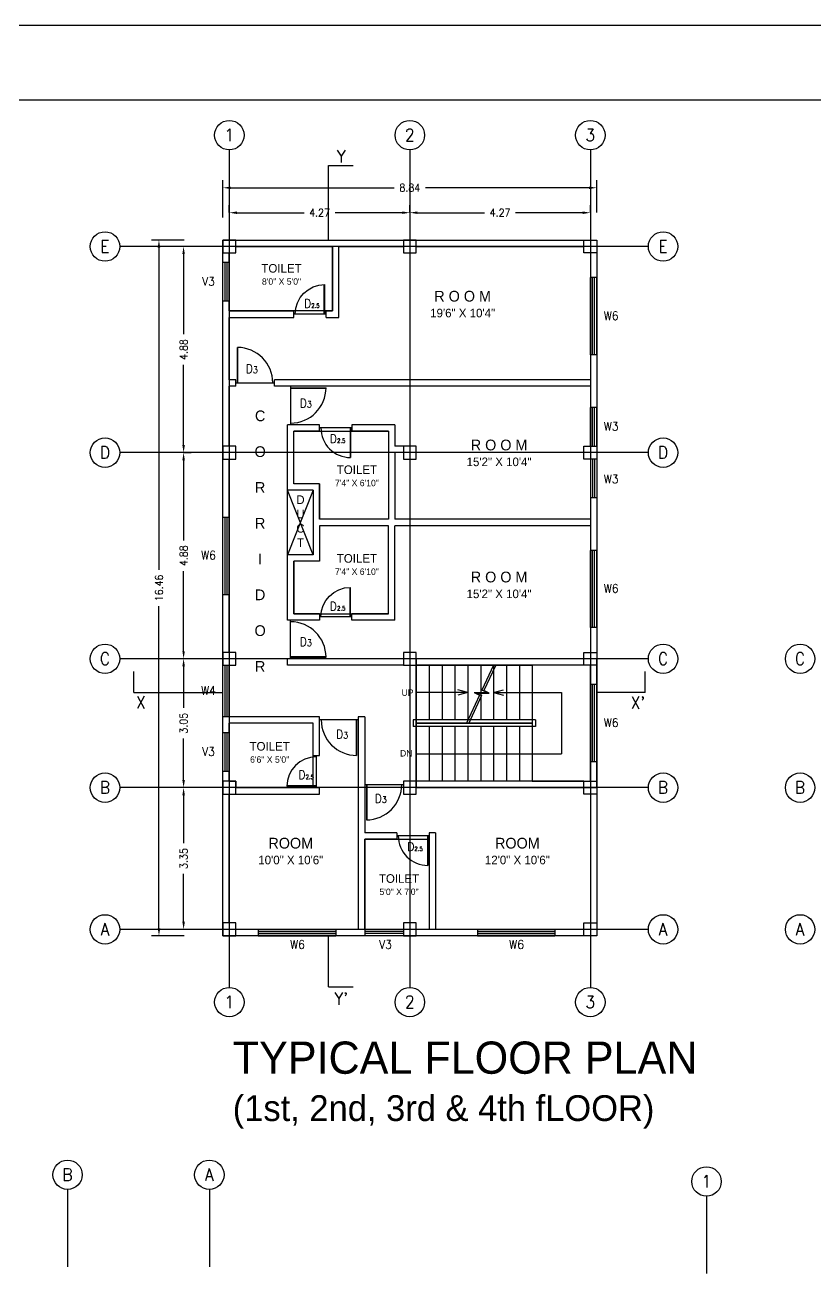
# Model space of a CAD drawing. Header units: metres. Extents: x 157 to 427, y 20 to 106.
# Drawn here: x 269.2 to 287.87, y 75.85 to 105.63 of the extents above; entities that cross this region are included whole.
import ezdxf

# ---------------------------------------------------------------- set-up
doc = ezdxf.new("R2010")
doc.units = ezdxf.units.M
doc.header["$MEASUREMENT"] = 0
for name, color, linetype in [('BLK_1_FLR_1_BLT_UP_AREA', 7, 'Continuous'), ('BLK_1_FLR_1_STAIR_1', 1, 'Continuous'), ('BLK_1_FLR_1_STAIR_1_FLIGHT_1', 1, 'Continuous'), ('BLK_1_FLR_1_STAIR_1_FLIGHT_2', 1, 'Continuous'), ('BLK_1_FLR_1_STAIR_1_LANDING', 1, 'Continuous'), ('BLK_1_FLR_1_WC_BATH', 223, 'Continuous'), ('BLK_1_FLR_2_BLT_UP_AREA', 7, 'Continuous'), ('BLK_1_FLR_2_STAIR_1', 1, 'Continuous'), ('BLK_1_FLR_2_STAIR_1_FLIGHT_1', 1, 'Continuous'), ('BLK_1_FLR_2_STAIR_1_FLIGHT_2', 1, 'Continuous'), ('BLK_1_FLR_2_STAIR_1_LANDING', 1, 'Continuous'), ('BLK_1_FLR_2_WC_BATH', 223, 'Continuous'), ('BLK_1_FLR_3_BLT_UP_AREA', 7, 'Continuous'), ('BLK_1_FLR_3_STAIR_1', 1, 'Continuous'), ('BLK_1_FLR_3_STAIR_1_FLIGHT_1', 1, 'Continuous'), ('BLK_1_FLR_3_STAIR_1_FLIGHT_2', 1, 'Continuous'), ('BLK_1_FLR_3_STAIR_1_LANDING', 1, 'Continuous'), ('BLK_1_FLR_3_WC_BATH', 223, 'Continuous'), ('BLK_1_FLR_4_BLT_UP_AREA', 7, 'Continuous'), ('BLK_1_FLR_4_STAIR_1', 1, 'Continuous'), ('BLK_1_FLR_4_STAIR_1_FLIGHT_1', 1, 'Continuous'), ('BLK_1_FLR_4_STAIR_1_FLIGHT_2', 1, 'Continuous'), ('BLK_1_FLR_4_STAIR_1_LANDING', 1, 'Continuous'), ('BLK_1_FLR_4_WC_BATH', 223, 'Continuous')]:
    doc.layers.add(name, color=color, linetype=linetype)
doc.styles.add('(B)SITE DIMENSION', font='GOTHIC.TTF', dxfattribs={"height": 18})
doc.styles.add('S3', font='arial.ttf', dxfattribs={"height": 225})
doc.styles.get("Standard").update_dxf_attribs({"font": 'standard'})
doc.dimstyles.new('STANDARD$0', dxfattribs={"dimscale": 100, "dimtxt": 2.5, "dimasz": 1.6, "dimexe": 2, "dimexo": 1, "dimgap": 1.5, "dimtad": 1, "dimdec": 0, "dimzin": 0, "dimdsep": 46, "dimtxsty": 'S3', "dimblk1": 'OBLIQUE', "dimblk2": 'OBLIQUE', "dimsah": 1, "dimcen": 1, "dimdle": 2, "dimclrd": 9, "dimclre": 9, "dimclrt": 7, "dimadec": 0, "dimazin": 0, "dimtfac": 1, "dimtdec": 0, "dimtofl": 0, "dimtmove": 0, "dimatfit": 3, "dimldrblk": 'OBLIQUE', "dimfxl": 1, "dimtolj": 1, "dimtzin": 0, "dimarcsym": 0})

# ---------------------------------------------------------------- blocks, each defined once
blk = doc.blocks.new('*D19')
at = {"color": 0, "lineweight": -2}
for p, q in [((272.943, 87.587), (272.764, 87.587)), ((272.944, 87.407), (272.944, 86.274)), ((272.944, 84.413), (272.944, 85.546)), ((272.943, 84.233), (272.764, 84.233))]:
    blk.add_line(p, q, dxfattribs=at)
at = {"color": 0}
for points in [[(272.914, 87.407), (272.974, 87.407), (272.944, 87.587)], [(272.914, 84.413), (272.974, 84.413), (272.944, 84.233)]]:
    blk.add_solid(points, dxfattribs=at)
at = {"layer": 'Defpoints', "color": 0}
for p in [(272.944, 87.587, 0.017), (272.944, 87.587), (272.944, 84.233, 0.017)]:
    blk.add_point(p, dxfattribs=at)
at = {"color": 0, "insert": (272.944, 85.91), "char_height": 0.18, "attachment_point": 5, "rotation": 90}
blk.add_mtext('\\A1;3.35', dxfattribs=at)
blk = doc.blocks.new('*D20')
at = {"color": 0, "lineweight": -2}
for p, q in [((272.943, 90.636), (272.764, 90.636)), ((272.944, 90.456), (272.944, 89.476)), ((272.944, 87.767), (272.944, 88.747)), ((272.943, 87.587), (272.764, 87.587))]:
    blk.add_line(p, q, dxfattribs=at)
at = {"color": 0}
for points in [[(272.914, 90.456), (272.974, 90.456), (272.944, 90.636)], [(272.914, 87.767), (272.974, 87.767), (272.944, 87.587)]]:
    blk.add_solid(points, dxfattribs=at)
at = {"layer": 'Defpoints', "color": 0}
for p in [(272.944, 90.636, 0.017), (272.944, 90.636), (272.944, 87.587, 0.017)]:
    blk.add_point(p, dxfattribs=at)
at = {"color": 0, "insert": (272.944, 89.111), "char_height": 0.18, "attachment_point": 5, "rotation": 90}
blk.add_mtext('\\A1;3.05', dxfattribs=at)
blk = doc.blocks.new('*D21')
at = {"color": 0, "lineweight": -2}
for p, q in [((272.94, 95.514), (273.124, 95.514)), ((272.944, 95.334), (272.944, 93.439)), ((272.944, 90.816), (272.944, 92.711)), ((272.943, 90.636), (272.764, 90.636))]:
    blk.add_line(p, q, dxfattribs=at)
at = {"color": 0}
for points in [[(272.914, 95.334), (272.974, 95.334), (272.944, 95.514)], [(272.914, 90.816), (272.974, 90.816), (272.944, 90.636)]]:
    blk.add_solid(points, dxfattribs=at)
at = {"layer": 'Defpoints', "color": 0}
for p in [(272.878, 95.514, 0.017), (272.944, 95.514), (272.944, 90.636, 0.017)]:
    blk.add_point(p, dxfattribs=at)
at = {"color": 0, "insert": (272.944, 93.075), "char_height": 0.18, "attachment_point": 5, "rotation": 90}
blk.add_mtext('\\A1;4.88', dxfattribs=at)
blk = doc.blocks.new('*D22')
at = {"color": 0, "lineweight": -2}
for p, q in [((272.953, 100.392), (272.764, 100.392)), ((272.944, 100.212), (272.944, 98.317)), ((272.944, 95.694), (272.944, 97.589)), ((272.94, 95.514), (273.124, 95.514))]:
    blk.add_line(p, q, dxfattribs=at)
at = {"color": 0}
for points in [[(272.914, 100.212), (272.974, 100.212), (272.944, 100.392)], [(272.914, 95.694), (272.974, 95.694), (272.944, 95.514)]]:
    blk.add_solid(points, dxfattribs=at)
at = {"layer": 'Defpoints', "color": 0}
for p in [(272.944, 100.392), (273.016, 100.392, 0.017), (272.878, 95.514, 0.017)]:
    blk.add_point(p, dxfattribs=at)
at = {"color": 0, "insert": (272.944, 97.953), "char_height": 0.18, "attachment_point": 5, "rotation": 90}
blk.add_mtext('\\A1;4.88', dxfattribs=at)
blk = doc.blocks.new('*D23')
at = {"color": 0, "lineweight": -2}
for p, q in [((272.954, 100.544), (272.181, 100.544)), ((272.361, 100.364), (272.361, 92.741)), ((272.361, 84.261), (272.361, 91.884)), ((272.954, 84.081), (272.181, 84.081))]:
    blk.add_line(p, q, dxfattribs=at)
at = {"color": 0}
for points in [[(272.331, 100.364), (272.391, 100.364), (272.361, 100.544)], [(272.331, 84.261), (272.391, 84.261), (272.361, 84.081)]]:
    blk.add_solid(points, dxfattribs=at)
at = {"layer": 'Defpoints', "color": 0}
for p in [(273.016, 100.544, 0.017), (272.361, 84.081), (273.016, 84.081, 0.017)]:
    blk.add_point(p, dxfattribs=at)
at = {"color": 0, "insert": (272.361, 92.313), "char_height": 0.18, "attachment_point": 5, "rotation": 90}
blk.add_mtext('\\A1;16.46', dxfattribs=at)
blk = doc.blocks.new('*D25')
at = {"color": 0, "lineweight": -2}
for p, q in [((274.025, 101.193), (274.025, 101.372)), ((278.294, 101.193), (278.294, 101.372)), ((274.205, 101.192), (275.795, 101.192)), ((278.114, 101.192), (276.524, 101.192))]:
    blk.add_line(p, q, dxfattribs=at)
at = {"color": 0}
for points in [[(274.205, 101.222), (274.205, 101.162), (274.025, 101.192)], [(278.114, 101.222), (278.114, 101.162), (278.294, 101.192)]]:
    blk.add_solid(points, dxfattribs=at)
at = {"layer": 'Defpoints', "color": 0}
for p in [(274.025, 101.192, 0.017), (278.294, 101.192, 0.017), (278.294, 101.192)]:
    blk.add_point(p, dxfattribs=at)
at = {"color": 0, "insert": (276.159, 101.192), "char_height": 0.18, "attachment_point": 5}
blk.add_mtext('\\A1;4.27', dxfattribs=at)
blk = doc.blocks.new('*D26')
at = {"color": 0, "lineweight": -2}
for p, q in [((278.294, 101.193), (278.294, 101.372)), ((282.562, 101.193), (282.562, 101.372)), ((278.474, 101.192), (280.063, 101.192)), ((282.382, 101.192), (280.792, 101.192))]:
    blk.add_line(p, q, dxfattribs=at)
at = {"color": 0}
for points in [[(278.474, 101.222), (278.474, 101.162), (278.294, 101.192)], [(282.382, 101.222), (282.382, 101.162), (282.562, 101.192)]]:
    blk.add_solid(points, dxfattribs=at)
at = {"layer": 'Defpoints', "color": 0}
for p in [(278.294, 101.192, 0.017), (282.562, 101.192, 0.017), (282.562, 101.192)]:
    blk.add_point(p, dxfattribs=at)
at = {"color": 0, "insert": (280.428, 101.192), "char_height": 0.18, "attachment_point": 5}
blk.add_mtext('\\A1;4.27', dxfattribs=at)
blk = doc.blocks.new('*D24')
at = {"color": 0, "lineweight": -2}
for p, q in [((273.873, 101.082), (273.873, 101.962)), ((282.714, 101.2), (282.714, 101.962)), ((274.053, 101.782), (277.925, 101.782)), ((282.534, 101.782), (278.662, 101.782))]:
    blk.add_line(p, q, dxfattribs=at)
at = {"color": 0}
for points in [[(274.053, 101.812), (274.053, 101.752), (273.873, 101.782)], [(282.534, 101.812), (282.534, 101.752), (282.714, 101.782)]]:
    blk.add_solid(points, dxfattribs=at)
at = {"layer": 'Defpoints', "color": 0}
for p in [(282.714, 101.782), (273.873, 101.02), (282.714, 101.138)]:
    blk.add_point(p, dxfattribs=at)
at = {"color": 0, "insert": (278.294, 101.782), "char_height": 0.18, "attachment_point": 5}
blk.add_mtext('\\A1;8.84', dxfattribs=at)

msp = doc.modelspace()

# ---------------------------------------------------------------- linework, layer by layer
at = {"ltscale": 5}
for p, q in [((274.025, 102.678, 0.017), (274.025, 82.861, 0.017)), ((278.294, 102.678, 0.017), (278.294, 82.861, 0.017)), ((282.562, 102.678, 0.017), (282.562, 82.861, 0.017)), ((283.934, 100.392, 0.017), (271.434, 100.392, 0.017)), ((283.934, 95.514, 0.017), (271.434, 95.514, 0.017)), ((283.934, 90.636, 0.017), (271.434, 90.636, 0.017)), ((283.934, 87.587, 0.017), (271.434, 87.587, 0.017)), ((283.934, 84.233, 0.017), (271.434, 84.233, 0.017)), ((270.2, 78.079, 0.017), (270.2, 76.25, 0.017)), ((273.553, 78.079, 0.017), (273.553, 76.25, 0.017)), ((285.308, 77.92, -2.98), (285.308, 76.09, -2.98))]:
    msp.add_line(p, q, dxfattribs=at)
for p, q in [((276.372, 100.544, 0.017), (276.372, 102.312, 0.017)), ((276.372, 102.312, 0.017), (276.953, 102.312, 0.017)), ((274.178, 100.544, 0.017), (278.141, 100.544, 0.017)), ((274.178, 100.392, 0.017), (276.464, 100.392, 0.017)), ((276.464, 98.867, 0.017), (276.464, 100.392, 0.017)), ((276.617, 100.392, 0.017), (278.141, 100.392, 0.017)), ((276.617, 98.715, 0.017), (276.617, 100.392, 0.017)), ((278.446, 100.544, 0.017), (282.409, 100.544, 0.017)), ((278.446, 100.392, 0.017), (282.409, 100.392, 0.017)), ((273.873, 100.011, 0.017), (273.873, 100.239, 0.017)), ((274.025, 100.011, 0.017), (274.025, 100.239, 0.017)), ((282.562, 100.239, 0.017), (282.562, 99.655, 0.017)), ((282.714, 100.239, 0.017), (282.714, 99.655, 0.017)), ((274.025, 100.011, 0.017), (273.873, 100.011, 0.017)), ((273.873, 99.096, 0.017), (273.873, 100.011, 0.017)), ((273.924, 99.096, 0.017), (273.924, 100.011, 0.017)), ((273.975, 99.096, 0.017), (273.975, 100.011, 0.017)), ((274.025, 99.096, 0.017), (274.025, 100.011, 0.017)), ((276.269, 98.791, 0.017), (276.269, 99.49, 0.017)), ((276.28, 98.791, 0.017), (276.28, 99.49, 0.017)), ((282.714, 99.655, 0.017), (282.562, 99.655, 0.017)), ((282.562, 97.826, 0.017), (282.562, 99.655, 0.017)), ((282.613, 97.826, 0.017), (282.613, 99.655, 0.017)), ((282.664, 97.826, 0.017), (282.664, 99.655, 0.017)), ((282.714, 97.826, 0.017), (282.714, 99.655, 0.017)), ((273.873, 95.666, 0.017), (273.873, 99.096, 0.017)), ((274.025, 99.096, 0.017), (273.873, 99.096, 0.017)), ((274.025, 98.867, 0.017), (274.025, 99.096, 0.017)), ((274.025, 98.867, 0.017), (275.55, 98.867, 0.017)), ((274.025, 98.715, 0.017), (275.55, 98.715, 0.017)), ((274.025, 97.241, 0.017), (274.025, 98.715, 0.017)), ((275.55, 98.715, 0.017), (275.55, 98.867, 0.017)), ((276.312, 98.791, 0.017), (275.55, 98.791, 0.017)), ((276.312, 98.867, 0.017), (276.464, 98.867, 0.017)), ((276.312, 98.715, 0.017), (276.312, 98.867, 0.017)), ((276.312, 98.715, 0.017), (276.617, 98.715, 0.017)), ((274.216, 97.165, 0.017), (274.216, 98.004, 0.017)), ((274.229, 97.165, 0.017), (274.229, 98.004, 0.017)), ((282.562, 97.826, 0.017), (282.562, 97.241, 0.017)), ((282.714, 97.826, 0.017), (282.562, 97.826, 0.017)), ((282.714, 97.826, 0.017), (282.714, 96.581, 0.017)), ((274.178, 97.241, 0.017), (274.025, 97.241, 0.017)), ((274.178, 97.089, 0.017), (274.178, 97.241, 0.017)), ((274.178, 97.165, 0.017), (275.092, 97.165, 0.017)), ((275.092, 97.089, 0.017), (275.092, 97.241, 0.017)), ((282.562, 97.241, 0.017), (275.092, 97.241, 0.017)), ((274.025, 95.666, 0.017), (274.025, 97.089, 0.017)), ((274.178, 97.089, 0.017), (274.025, 97.089, 0.017)), ((282.562, 97.089, 0.017), (275.092, 97.089, 0.017)), ((275.474, 97.089, 0.017), (275.474, 96.174, 0.017)), ((275.474, 97.051, 0.017), (276.312, 97.051, 0.017)), ((275.474, 97.038, 0.017), (276.312, 97.038, 0.017)), ((282.562, 97.089, 0.017), (282.562, 96.581, 0.017)), ((282.714, 96.581, 0.017), (282.562, 96.581, 0.017)), ((282.562, 95.666, 0.017), (282.562, 96.581, 0.017)), ((282.613, 95.666, 0.017), (282.613, 96.581, 0.017)), ((282.664, 95.666, 0.017), (282.664, 96.581, 0.017)), ((282.714, 95.666, 0.017), (282.714, 96.581, 0.017)), ((276.159, 96.174, 0.017), (275.397, 96.174, 0.017)), ((275.397, 94.625, 0.017), (275.397, 96.174, 0.017)), ((276.159, 96.022, 0.017), (275.55, 96.022, 0.017)), ((275.55, 94.777, 0.017), (275.55, 96.022, 0.017)), ((276.159, 96.022, 0.017), (276.159, 96.174, 0.017)), ((276.922, 96.098, 0.017), (276.159, 96.098, 0.017)), ((276.879, 96.098, 0.017), (276.879, 95.4, 0.017)), ((276.89, 96.098, 0.017), (276.89, 95.4, 0.017)), ((277.938, 96.174, 0.017), (276.922, 96.174, 0.017)), ((276.922, 96.174, 0.017), (276.922, 96.022, 0.017)), ((277.786, 96.022, 0.017), (276.922, 96.022, 0.017)), ((277.786, 96.022, 0.017), (277.786, 93.939, 0.017)), ((277.938, 96.174, 0.017), (277.938, 95.666, 0.017)), ((278.141, 95.666, 0.017), (277.938, 95.666, 0.017)), ((273.873, 93.989, 0.017), (273.873, 95.361, 0.017)), ((274.025, 93.989, 0.017), (274.025, 95.361, 0.017)), ((277.938, 95.514, 0.017), (277.938, 93.939, 0.017)), ((278.141, 95.514, 0.017), (277.938, 95.514, 0.017)), ((282.562, 95.361, 0.017), (282.562, 94.447, 0.017)), ((282.613, 95.361, 0.017), (282.613, 94.447, 0.017)), ((282.664, 95.361, 0.017), (282.664, 94.447, 0.017)), ((282.714, 95.361, 0.017), (282.714, 94.447, 0.017)), ((276.159, 94.777, 0.017), (275.55, 94.777, 0.017)), ((276.159, 94.777, 0.017), (276.159, 93.939, 0.017)), ((276.007, 94.625, 0.017), (275.397, 94.625, 0.017)), ((275.397, 93.1, 0.017), (275.397, 94.625, 0.017)), ((276.007, 94.625, 0.017), (275.397, 93.1, 0.017)), ((276.007, 93.1, 0.017), (275.397, 94.625, 0.017)), ((276.007, 94.625, 0.017), (276.007, 93.1, 0.017)), ((282.562, 94.447, 0.017), (282.562, 93.939, 0.017)), ((282.714, 94.447, 0.017), (282.562, 94.447, 0.017)), ((282.714, 94.447, 0.017), (282.714, 93.202, 0.017)), ((273.873, 93.989, 0.017), (274.025, 93.989, 0.017)), ((273.873, 92.16, 0.017), (273.873, 93.989, 0.017)), ((273.924, 92.16, 0.017), (273.924, 93.989, 0.017)), ((273.975, 92.16, 0.017), (273.975, 93.989, 0.017)), ((274.025, 92.16, 0.017), (274.025, 93.989, 0.017)), ((277.786, 93.939, 0.017), (276.159, 93.939, 0.017)), ((282.562, 93.939, 0.017), (277.938, 93.939, 0.017)), ((277.786, 93.786, 0.017), (276.159, 93.786, 0.017)), ((276.159, 93.786, 0.017), (276.159, 92.948, 0.017)), ((277.786, 91.703, 0.017), (277.786, 93.786, 0.017)), ((282.562, 93.786, 0.017), (277.938, 93.786, 0.017)), ((277.938, 91.55, 0.017), (277.938, 93.786, 0.017)), ((282.562, 93.786, 0.017), (282.562, 93.202, 0.017)), ((275.397, 91.55, 0.017), (275.397, 93.1, 0.017)), ((276.007, 93.1, 0.017), (275.397, 93.1, 0.017)), ((275.55, 91.703, 0.017), (275.55, 92.948, 0.017)), ((276.159, 92.948, 0.017), (275.55, 92.948, 0.017)), ((282.714, 93.202, 0.017), (282.562, 93.202, 0.017)), ((282.562, 91.373, 0.017), (282.562, 93.202, 0.017)), ((282.613, 91.373, 0.017), (282.613, 93.202, 0.017)), ((282.664, 91.373, 0.017), (282.664, 93.202, 0.017)), ((282.714, 91.373, 0.017), (282.714, 93.202, 0.017)), ((273.873, 90.788, 0.017), (273.873, 92.16, 0.017)), ((273.873, 92.16, 0.017), (274.025, 92.16, 0.017)), ((274.025, 90.788, 0.017), (274.025, 92.16, 0.017)), ((276.879, 91.627, 0.017), (276.879, 92.325, 0.017)), ((276.89, 91.627, 0.017), (276.89, 92.325, 0.017)), ((276.159, 91.55, 0.017), (275.397, 91.55, 0.017)), ((275.474, 90.636, 0.017), (275.474, 91.55, 0.017)), ((276.159, 91.703, 0.017), (275.55, 91.703, 0.017)), ((276.159, 91.703, 0.017), (276.159, 91.55, 0.017)), ((276.922, 91.627, 0.017), (276.159, 91.627, 0.017)), ((277.786, 91.703, 0.017), (276.922, 91.703, 0.017)), ((276.922, 91.55, 0.017), (276.922, 91.703, 0.017)), ((277.938, 91.55, 0.017), (276.922, 91.55, 0.017)), ((282.562, 91.373, 0.017), (282.562, 90.788, 0.017)), ((282.714, 91.373, 0.017), (282.562, 91.373, 0.017)), ((282.714, 91.373, 0.017), (282.714, 90.788, 0.017)), ((278.141, 90.636, 0.017), (275.397, 90.636, 0.017)), ((275.397, 90.483, 0.017), (275.397, 90.636, 0.017)), ((275.474, 90.687, 0.017), (276.312, 90.687, 0.017)), ((275.474, 90.674, 0.017), (276.312, 90.674, 0.017)), ((282.409, 90.636, 0.017), (278.446, 90.636, 0.017)), ((271.766, 89.835, 0.017), (271.766, 90.332, 0.017)), ((273.873, 89.264, 0.017), (273.873, 90.483, 0.017)), ((273.924, 89.264, 0.017), (273.924, 90.483, 0.017)), ((273.975, 89.264, 0.017), (273.975, 90.483, 0.017)), ((274.025, 89.264, 0.017), (274.025, 90.483, 0.017)), ((278.141, 90.483, 0.017), (275.397, 90.483, 0.017)), ((282.409, 90.483, 0.017), (278.446, 90.483, 0.017)), ((278.446, 90.483, 0.017), (278.446, 89.188, 0.017)), ((278.751, 90.483, 0.017), (278.751, 89.188, 0.017)), ((279.056, 90.483, 0.017), (279.056, 89.188, 0.017)), ((279.361, 90.483, 0.017), (279.361, 89.188, 0.017)), ((279.666, 90.483, 0.017), (279.666, 89.188, 0.017)), ((279.97, 90.483, 0.017), (279.97, 89.188, 0.017)), ((280.275, 90.483, 0.017), (279.998, 89.894, 0.017)), ((280.322, 90.471, 0.017), (280.045, 89.882, 0.017)), ((280.275, 90.483, 0.017), (280.275, 89.188, 0.017)), ((280.58, 90.483, 0.017), (280.58, 89.188, 0.017)), ((280.885, 90.483, 0.017), (280.885, 89.188, 0.017)), ((281.19, 90.483, 0.017), (281.19, 89.188, 0.017)), ((282.562, 90.483, 0.017), (282.562, 90.026, 0.017)), ((282.714, 90.483, 0.017), (282.714, 90.026, 0.017)), ((283.858, 89.835, 0.017), (283.858, 90.332, 0.017)), ((282.714, 90.026, 0.017), (282.562, 90.026, 0.017)), ((282.562, 88.197, 0.017), (282.562, 90.026, 0.017)), ((282.613, 88.197, 0.017), (282.613, 90.026, 0.017)), ((282.664, 88.197, 0.017), (282.664, 90.026, 0.017)), ((282.714, 88.197, 0.017), (282.714, 90.026, 0.017)), ((271.766, 89.835, 0.017), (273.873, 89.835, 0.017)), ((279.666, 89.835, 0.017), (278.446, 89.835, 0.017)), ((279.666, 89.835, 0.017), (279.43, 89.898, 0.017)), ((279.666, 89.835, 0.017), (279.43, 89.773, 0.017)), ((279.943, 89.777, 0.017), (279.63, 89.111, 0.017)), ((279.99, 89.765, 0.017), (279.677, 89.099, 0.017)), ((279.818, 89.835, 0.017), (280.123, 89.835, 0.017)), ((279.818, 89.835, 0.017), (279.943, 89.777, 0.017)), ((279.865, 89.823, 0.017), (280.17, 89.823, 0.017)), ((279.865, 89.823, 0.017), (279.99, 89.765, 0.017)), ((280.123, 89.835, 0.017), (279.998, 89.894, 0.017)), ((280.17, 89.823, 0.017), (280.045, 89.882, 0.017)), ((280.275, 89.835, 0.017), (280.511, 89.898, 0.017)), ((280.275, 89.835, 0.017), (281.876, 89.835, 0.017)), ((280.275, 89.835, 0.017), (280.511, 89.773, 0.017)), ((281.876, 89.835, 0.017), (281.876, 88.387, 0.017)), ((283.858, 89.835, 0.017), (282.714, 89.835, 0.017)), ((276.159, 89.264, 0.017), (273.873, 89.264, 0.017)), ((273.873, 88.883, 0.017), (273.873, 89.264, 0.017)), ((276.007, 89.111, 0.017), (274.025, 89.111, 0.017)), ((274.025, 88.883, 0.017), (274.025, 89.111, 0.017)), ((276.007, 88.349, 0.017), (276.007, 89.111, 0.017)), ((276.159, 88.349, 0.017), (276.159, 89.264, 0.017)), ((277.074, 89.188, 0.017), (276.159, 89.188, 0.017)), ((277.023, 89.188, 0.017), (277.023, 88.349, 0.017)), ((277.036, 89.188, 0.017), (277.036, 88.349, 0.017)), ((277.227, 89.264, 0.017), (277.074, 89.264, 0.017)), ((277.074, 89.264, 0.017), (277.074, 84.233, 0.017)), ((277.227, 89.264, 0.017), (277.227, 86.52, 0.017)), ((278.37, 89.188, 0.017), (278.37, 89.035, 0.017)), ((281.266, 89.188, 0.017), (278.37, 89.188, 0.017)), ((281.19, 89.111, 0.017), (278.446, 89.111, 0.017)), ((281.266, 89.188, 0.017), (281.266, 89.035, 0.017)), ((274.025, 88.883, 0.017), (273.873, 88.883, 0.017)), ((273.873, 87.968, 0.017), (273.873, 88.883, 0.017)), ((273.924, 87.968, 0.017), (273.924, 88.883, 0.017)), ((273.975, 87.968, 0.017), (273.975, 88.883, 0.017)), ((274.025, 87.968, 0.017), (274.025, 88.883, 0.017)), ((281.266, 89.035, 0.017), (278.37, 89.035, 0.017)), ((278.446, 89.035, 0.017), (278.446, 87.739, 0.017)), ((278.751, 89.035, 0.017), (278.751, 87.739, 0.017)), ((279.056, 89.035, 0.017), (279.056, 87.739, 0.017)), ((279.361, 89.035, 0.017), (279.361, 87.739, 0.017)), ((279.666, 89.035, 0.017), (279.666, 87.739, 0.017)), ((279.97, 89.035, 0.017), (279.97, 87.739, 0.017)), ((280.275, 89.035, 0.017), (280.275, 87.739, 0.017)), ((280.58, 89.035, 0.017), (280.58, 87.739, 0.017)), ((280.885, 89.035, 0.017), (280.885, 87.739, 0.017)), ((281.19, 89.035, 0.017), (281.19, 87.739, 0.017)), ((276.007, 88.349, 0.017), (276.159, 88.349, 0.017)), ((276.083, 87.587, 0.017), (276.083, 88.349, 0.017)), ((278.446, 88.387, 0.017), (281.876, 88.387, 0.017)), ((282.562, 88.197, 0.017), (282.562, 87.739, 0.017)), ((282.714, 88.197, 0.017), (282.562, 88.197, 0.017)), ((282.714, 88.197, 0.017), (282.714, 87.739, 0.017)), ((273.873, 87.739, 0.017), (273.873, 87.968, 0.017)), ((274.025, 87.968, 0.017), (273.873, 87.968, 0.017)), ((274.025, 87.739, 0.017), (274.025, 87.968, 0.017)), ((274.178, 87.587, 0.017), (276.159, 87.587, 0.017)), ((276.083, 87.629, 0.017), (275.385, 87.629, 0.017)), ((276.083, 87.619, 0.017), (275.385, 87.619, 0.017)), ((276.159, 87.435, 0.017), (276.159, 87.587, 0.017)), ((277.227, 87.663, 0.017), (278.141, 87.663, 0.017)), ((277.265, 87.663, 0.017), (277.265, 86.825, 0.017)), ((277.278, 87.663, 0.017), (277.278, 86.825, 0.017)), ((282.409, 87.739, 0.017), (278.446, 87.739, 0.017)), ((282.409, 87.587, 0.017), (278.446, 87.587, 0.017)), ((273.873, 84.386, 0.017), (273.873, 87.435, 0.017)), ((274.025, 84.386, 0.017), (274.025, 87.435, 0.017)), ((274.178, 87.435, 0.017), (276.159, 87.435, 0.017)), ((282.562, 87.435, 0.017), (282.562, 84.386, 0.017)), ((282.714, 87.435, 0.017), (282.714, 84.386, 0.017)), ((277.989, 86.52, 0.017), (277.227, 86.52, 0.017)), ((277.989, 86.52, 0.017), (277.989, 86.367, 0.017)), ((278.751, 86.444, 0.017), (277.989, 86.444, 0.017)), ((278.708, 86.444, 0.017), (278.708, 85.745, 0.017)), ((278.719, 86.444, 0.017), (278.719, 85.745, 0.017)), ((278.903, 86.52, 0.017), (278.751, 86.52, 0.017)), ((278.751, 86.52, 0.017), (278.751, 84.233, 0.017)), ((278.903, 86.52, 0.017), (278.903, 84.233, 0.017)), ((277.989, 86.367, 0.017), (277.227, 86.367, 0.017)), ((277.227, 86.367, 0.017), (277.227, 84.081, 0.017)), ((274.711, 84.233, 0.017), (274.178, 84.233, 0.017)), ((274.711, 84.081, 0.017), (274.178, 84.081, 0.017)), ((274.711, 84.233, 0.017), (274.711, 84.081, 0.017)), ((274.711, 84.233, 0.017), (276.541, 84.233, 0.017)), ((274.711, 84.183, 0.017), (276.541, 84.183, 0.017)), ((274.711, 84.132, 0.017), (276.541, 84.132, 0.017)), ((274.711, 84.081, 0.017), (276.541, 84.081, 0.017)), ((276.372, 82.872, 0.017), (276.372, 84.081, 0.017)), ((277.074, 84.233, 0.017), (276.541, 84.233, 0.017)), ((276.541, 84.233, 0.017), (276.541, 84.081, 0.017)), ((277.227, 84.081, 0.017), (276.541, 84.081, 0.017)), ((278.141, 84.233, 0.017), (277.227, 84.233, 0.017)), ((278.141, 84.183, 0.017), (277.227, 84.183, 0.017)), ((278.141, 84.132, 0.017), (277.227, 84.132, 0.017)), ((278.141, 84.081, 0.017), (277.227, 84.081, 0.017)), ((278.751, 84.233, 0.017), (278.446, 84.233, 0.017)), ((279.894, 84.081, 0.017), (278.446, 84.081, 0.017)), ((279.894, 84.233, 0.017), (278.903, 84.233, 0.017)), ((279.894, 84.233, 0.017), (279.894, 84.081, 0.017)), ((279.894, 84.233, 0.017), (281.724, 84.233, 0.017)), ((279.894, 84.183, 0.017), (281.724, 84.183, 0.017)), ((279.894, 84.132, 0.017), (281.724, 84.132, 0.017)), ((279.894, 84.081, 0.017), (281.724, 84.081, 0.017)), ((282.409, 84.233, 0.017), (281.724, 84.233, 0.017)), ((281.724, 84.233, 0.017), (281.724, 84.081, 0.017)), ((282.409, 84.081, 0.017), (281.724, 84.081, 0.017)), ((276.372, 82.872, 0.017), (276.953, 82.872, 0.017))]:
    msp.add_line(p, q)
at = {"extrusion": (-0.009655, 0, 0.999953), "elevation": -2.419}
for points in [[(250.515, 105.629), (379.488, 105.629), (379.488, 20.425), (250.515, 20.425)], [(252.282, 103.862), (377.72, 103.862), (377.72, 22.193), (252.282, 22.193)]]:
    msp.add_lwpolyline(points, close=True, dxfattribs=at)
at = {"elevation": 0.017}
for points in [[(274.178, 100.544), (273.873, 100.544), (273.873, 100.239), (274.178, 100.239)], [(278.446, 100.544), (278.141, 100.544), (278.141, 100.239), (278.446, 100.239)], [(282.409, 100.544), (282.714, 100.544), (282.714, 100.239), (282.409, 100.239)], [(274.178, 95.666), (273.873, 95.666), (273.873, 95.361), (274.178, 95.361)], [(278.446, 95.666), (278.141, 95.666), (278.141, 95.361), (278.446, 95.361)], [(282.409, 95.666), (282.714, 95.666), (282.714, 95.361), (282.409, 95.361)], [(274.178, 90.788), (273.873, 90.788), (273.873, 90.483), (274.178, 90.483)], [(278.446, 90.788), (278.141, 90.788), (278.141, 90.483), (278.446, 90.483)], [(282.409, 90.788), (282.714, 90.788), (282.714, 90.483), (282.409, 90.483)], [(274.178, 87.739), (273.873, 87.739), (273.873, 87.435), (274.178, 87.435)], [(278.446, 87.739), (278.141, 87.739), (278.141, 87.435), (278.446, 87.435)], [(282.409, 87.739), (282.714, 87.739), (282.714, 87.435), (282.409, 87.435)], [(274.178, 84.386), (273.873, 84.386), (273.873, 84.081), (274.178, 84.081)], [(278.446, 84.386), (278.141, 84.386), (278.141, 84.081), (278.446, 84.081)], [(282.409, 84.386), (282.714, 84.386), (282.714, 84.081), (282.409, 84.081)]]:
    msp.add_lwpolyline(points, close=True, dxfattribs=at)
for centre in [(274.025, 103.027, 0.017), (278.294, 103.027, 0.017), (282.562, 103.027, 0.017), (271.086, 100.392, 0.017), (284.282, 100.392, 0.017), (271.086, 95.514, 0.017), (284.282, 95.514, 0.017), (271.086, 90.636, 0.017), (284.282, 90.636, 0.017), (287.522, 90.636, 0.017), (271.086, 87.587, 0.017), (284.282, 87.587, 0.017), (287.522, 87.587, 0.017), (271.086, 84.233, 0.017), (284.282, 84.233, 0.017), (287.522, 84.233, 0.017), (274.025, 82.513, 0.017), (278.294, 82.513, 0.017), (282.562, 82.513, 0.017), (270.2, 78.427, 0.017), (273.553, 78.427, 0.017), (285.308, 78.268, -2.98)]:
    msp.add_circle(centre, 0.348)
for centre, start, end in [((274.216, 97.165, 0.017), 0, 90), ((275.474, 97.051, 0.017), 270, 0), ((275.474, 90.674, 0.017), 0, 90), ((277.036, 89.188, 0.017), 180, 270), ((277.265, 87.663, 0.017), 270, 0)]:
    msp.add_arc(centre, 0.838, start, end)
at = {"extrusion": (0, 0, -1)}
for centre in [(276.28, 98.791, 0.017), (276.89, 91.627, 0.017)]:
    msp.add_ellipse(centre, major_axis=(-0.494, 0.494), ratio=1, start_param=5.497787, end_param=7.068583, dxfattribs=at)
for centre, start_param, end_param in [((276.89, 96.098, 0.017), 2.356194, 3.926991), ((276.083, 87.619, 0.017), 0.785398, 2.356194), ((278.719, 86.444, 0.017), 2.356194, 3.926991)]:
    msp.add_ellipse(centre, major_axis=(0.494, 0.494), ratio=1, start_param=start_param, end_param=end_param)
at = {"layer": 'BLK_1_FLR_1_BLT_UP_AREA', "color": 7, "elevation": 0.017}
msp.add_lwpolyline([(273.873, 100.544), (282.714, 100.544), (282.714, 84.081), (273.873, 84.081)], close=True, dxfattribs=at)
at = {"layer": 'BLK_1_FLR_1_STAIR_1', "elevation": 0.017}
msp.add_lwpolyline([(278.446, 87.587), (282.714, 87.587), (282.714, 90.636), (278.446, 90.636)], close=True, dxfattribs=at)
at = {"layer": 'BLK_1_FLR_1_STAIR_1_FLIGHT_1', "elevation": 0.017}
msp.add_lwpolyline([(281.19, 89.111), (278.446, 89.111), (278.446, 90.483), (281.19, 90.483)], close=True, dxfattribs=at)
at = {"layer": 'BLK_1_FLR_1_STAIR_1_FLIGHT_2', "elevation": 0.017}
msp.add_lwpolyline([(278.446, 89.111), (281.19, 89.111), (281.19, 87.739), (278.446, 87.739)], close=True, dxfattribs=at)
at = {"layer": 'BLK_1_FLR_1_STAIR_1_LANDING', "elevation": 0.017}
msp.add_lwpolyline([(281.19, 87.739), (282.562, 87.739), (282.562, 90.483), (281.19, 90.483)], close=True, dxfattribs=at)
at = {"layer": 'BLK_1_FLR_1_WC_BATH', "elevation": 0.017}
for points in [[(274.178, 100.392), (276.464, 100.392), (276.464, 98.867), (274.025, 98.867), (274.025, 100.239), (274.178, 100.239)], [(275.55, 96.022), (277.786, 96.022), (277.786, 93.939), (276.159, 93.939), (276.159, 94.777), (275.55, 94.777)], [(275.55, 91.703), (277.786, 91.703), (277.786, 93.786), (276.159, 93.786), (276.159, 92.948), (275.55, 92.948)], [(276.007, 89.111), (274.025, 89.111), (274.025, 87.739), (274.178, 87.739), (274.178, 87.587), (276.007, 87.587)], [(277.227, 86.367), (278.751, 86.367), (278.751, 84.233), (278.446, 84.233), (278.446, 84.386), (278.141, 84.386), (278.141, 84.233), (277.227, 84.233)]]:
    msp.add_lwpolyline(points, close=True, dxfattribs=at)
at = {"layer": 'BLK_1_FLR_2_BLT_UP_AREA', "color": 7, "elevation": 0.017}
msp.add_lwpolyline([(273.873, 100.544), (282.714, 100.544), (282.714, 84.081), (273.873, 84.081)], close=True, dxfattribs=at)
at = {"layer": 'BLK_1_FLR_2_STAIR_1', "elevation": 0.017}
msp.add_lwpolyline([(278.446, 87.587), (282.714, 87.587), (282.714, 90.636), (278.446, 90.636)], close=True, dxfattribs=at)
at = {"layer": 'BLK_1_FLR_2_STAIR_1_FLIGHT_1', "elevation": 0.017}
msp.add_lwpolyline([(281.19, 89.111), (278.446, 89.111), (278.446, 90.483), (281.19, 90.483)], close=True, dxfattribs=at)
at = {"layer": 'BLK_1_FLR_2_STAIR_1_FLIGHT_2', "elevation": 0.017}
msp.add_lwpolyline([(278.446, 89.111), (281.19, 89.111), (281.19, 87.739), (278.446, 87.739)], close=True, dxfattribs=at)
at = {"layer": 'BLK_1_FLR_2_STAIR_1_LANDING', "elevation": 0.017}
msp.add_lwpolyline([(281.19, 87.739), (282.562, 87.739), (282.562, 90.483), (281.19, 90.483)], close=True, dxfattribs=at)
at = {"layer": 'BLK_1_FLR_2_WC_BATH', "elevation": 0.017}
for points in [[(274.178, 100.392), (276.464, 100.392), (276.464, 98.867), (274.025, 98.867), (274.025, 100.239), (274.178, 100.239)], [(275.55, 96.022), (277.786, 96.022), (277.786, 93.939), (276.159, 93.939), (276.159, 94.777), (275.55, 94.777)], [(275.55, 91.703), (277.786, 91.703), (277.786, 93.786), (276.159, 93.786), (276.159, 92.948), (275.55, 92.948)], [(276.007, 89.111), (274.025, 89.111), (274.025, 87.739), (274.178, 87.739), (274.178, 87.587), (276.007, 87.587)], [(277.227, 86.367), (278.751, 86.367), (278.751, 84.233), (278.446, 84.233), (278.446, 84.386), (278.141, 84.386), (278.141, 84.233), (277.227, 84.233)]]:
    msp.add_lwpolyline(points, close=True, dxfattribs=at)
at = {"layer": 'BLK_1_FLR_3_BLT_UP_AREA', "color": 7, "elevation": 0.017}
msp.add_lwpolyline([(273.873, 100.544), (282.714, 100.544), (282.714, 84.081), (273.873, 84.081)], close=True, dxfattribs=at)
at = {"layer": 'BLK_1_FLR_3_STAIR_1', "elevation": 0.017}
msp.add_lwpolyline([(278.446, 87.587), (282.714, 87.587), (282.714, 90.636), (278.446, 90.636)], close=True, dxfattribs=at)
at = {"layer": 'BLK_1_FLR_3_STAIR_1_FLIGHT_1', "elevation": 0.017}
msp.add_lwpolyline([(281.19, 89.111), (278.446, 89.111), (278.446, 90.483), (281.19, 90.483)], close=True, dxfattribs=at)
at = {"layer": 'BLK_1_FLR_3_STAIR_1_FLIGHT_2', "elevation": 0.017}
msp.add_lwpolyline([(278.446, 89.111), (281.19, 89.111), (281.19, 87.739), (278.446, 87.739)], close=True, dxfattribs=at)
at = {"layer": 'BLK_1_FLR_3_STAIR_1_LANDING', "elevation": 0.017}
msp.add_lwpolyline([(281.19, 87.739), (282.562, 87.739), (282.562, 90.483), (281.19, 90.483)], close=True, dxfattribs=at)
at = {"layer": 'BLK_1_FLR_3_WC_BATH', "elevation": 0.017}
for points in [[(274.178, 100.392), (276.464, 100.392), (276.464, 98.867), (274.025, 98.867), (274.025, 100.239), (274.178, 100.239)], [(275.55, 96.022), (277.786, 96.022), (277.786, 93.939), (276.159, 93.939), (276.159, 94.777), (275.55, 94.777)], [(275.55, 91.703), (277.786, 91.703), (277.786, 93.786), (276.159, 93.786), (276.159, 92.948), (275.55, 92.948)], [(276.007, 89.111), (274.025, 89.111), (274.025, 87.739), (274.178, 87.739), (274.178, 87.587), (276.007, 87.587)], [(277.227, 86.367), (278.751, 86.367), (278.751, 84.233), (278.446, 84.233), (278.446, 84.386), (278.141, 84.386), (278.141, 84.233), (277.227, 84.233)]]:
    msp.add_lwpolyline(points, close=True, dxfattribs=at)
at = {"layer": 'BLK_1_FLR_4_BLT_UP_AREA', "color": 7, "elevation": 0.017}
msp.add_lwpolyline([(273.873, 100.544), (282.714, 100.544), (282.714, 84.081), (273.873, 84.081)], close=True, dxfattribs=at)
at = {"layer": 'BLK_1_FLR_4_STAIR_1', "elevation": 0.017}
msp.add_lwpolyline([(278.446, 87.587), (282.714, 87.587), (282.714, 90.636), (278.446, 90.636)], close=True, dxfattribs=at)
at = {"layer": 'BLK_1_FLR_4_STAIR_1_FLIGHT_1', "elevation": 0.017}
msp.add_lwpolyline([(281.19, 89.111), (278.446, 89.111), (278.446, 90.483), (281.19, 90.483)], close=True, dxfattribs=at)
at = {"layer": 'BLK_1_FLR_4_STAIR_1_FLIGHT_2', "elevation": 0.017}
msp.add_lwpolyline([(278.446, 89.111), (281.19, 89.111), (281.19, 87.739), (278.446, 87.739)], close=True, dxfattribs=at)
at = {"layer": 'BLK_1_FLR_4_STAIR_1_LANDING', "elevation": 0.017}
msp.add_lwpolyline([(281.19, 87.739), (282.562, 87.739), (282.562, 90.483), (281.19, 90.483)], close=True, dxfattribs=at)
at = {"layer": 'BLK_1_FLR_4_WC_BATH', "elevation": 0.017}
for points in [[(274.178, 100.392), (276.464, 100.392), (276.464, 98.867), (274.025, 98.867), (274.025, 100.239), (274.178, 100.239)], [(275.55, 96.022), (277.786, 96.022), (277.786, 93.939), (276.159, 93.939), (276.159, 94.777), (275.55, 94.777)], [(275.55, 91.703), (277.786, 91.703), (277.786, 93.786), (276.159, 93.786), (276.159, 92.948), (275.55, 92.948)], [(276.007, 89.111), (274.025, 89.111), (274.025, 87.739), (274.178, 87.739), (274.178, 87.587), (276.007, 87.587)], [(277.227, 86.367), (278.751, 86.367), (278.751, 84.233), (278.446, 84.233), (278.446, 84.386), (278.141, 84.386), (278.141, 84.233), (277.227, 84.233)]]:
    msp.add_lwpolyline(points, close=True, dxfattribs=at)

# ---------------------------------------------------------------- texts
for s, insert, char_height, width, attachment_point in [('1', (274.023, 103.178, 0.017), 0.293, 3.21834, 2), ('2', (278.291, 103.178, 0.017), 0.293, 3.21834, 2), ('3', (282.56, 103.178, 0.017), 0.293, 3.21834, 2), ('Y', (276.67, 102.67, 0.017), 0.293, 3.21834, 2), ('E', (271.083, 100.543, 0.017), 0.293, 3.21834, 2), ('E', (284.28, 100.543, 0.017), 0.293, 3.21834, 2), ('{\\fCentury Gothic|b0|i0|c0|p34;\\H0.8x;TOILET\\H1.25x;\\P\\H0.6x;8\'0" X 5\'0"}', (275.259, 99.978, 0.017), 0.25407, 4.16857, 2), ('V3', (273.535, 99.669, 0.017), 0.2033, 3.21834, 2), ('{\\fCentury Gothic|b0|i0|c0|p34;R O O M\\H1.2x;\\P\\H0.6667x;19\'6" X 10\'4"}', (279.542, 99.343, 0.017), 0.25407, 4.16857, 2), ('D{\\H0.5x;2.5}', (275.977, 98.943, 0.017), 0.20325, 2.23577, 8), ('W6', (283.052, 98.856, 0.017), 0.2033, 3.21834, 2), ('D{\\H0.75x;3}', (274.557, 97.602, 0.017), 0.20325, 2.23577, 2), ('{\\fCentury Gothic|b0|i0|c0|p34;C\\P\\PO\\P\\PR\\P\\PR\\P\\PI\\P\\PD\\P\\PO\\P\\PR}', (274.754, 96.512, 0.017), 0.25407, 4.16857, 2), ('D{\\H0.75x;3}', (275.835, 96.787, 0.017), 0.20325, 2.23577, 2), ('W3', (283.052, 96.239, 0.017), 0.2033, 3.21834, 2), ('D{\\H0.5x;2.5}', (276.587, 95.947, 0.017), 0.20325, 2.23577, 2), ('D', (271.083, 95.665, 0.017), 0.293, 3.21834, 2), ('{\\fCentury Gothic|b0|i0|c0|p34;R O O M\\H1.2x;\\P\\H0.6667x;15\'2" X 10\'4"}', (280.404, 95.822, 0.017), 0.25407, 4.16857, 2), ('D', (284.28, 95.665, 0.017), 0.293, 3.21834, 2), ('{\\fCentury Gothic|b0|i0|c0|p34;\\H0.8x;TOILET\\H1.25x;\\P\\H0.6x;7\'4" X 6\'10"}', (277.042, 95.211, 0.017), 0.25407, 4.16857, 2), ('W3', (283.052, 94.789, 0.017), 0.2033, 3.21834, 8), ('{\\fCentury Gothic|b0|i0|c0|p34;\\H0.8x;D\\PU\\PC\\PT}', (275.707, 94.502, 0.017), 0.25407, 4.16857, 2), ('W6', (273.535, 93.19, 0.017), 0.2033, 3.21834, 2), ('{\\fCentury Gothic|b0|i0|c0|p34;\\H0.8x;TOILET\\H1.25x;\\P\\H0.6x;7\'4" X 6\'10"}', (277.042, 93.113, 0.017), 0.25407, 4.16857, 2), ('{\\fCentury Gothic|b0|i0|c0|p34;R O O M\\H1.2x;\\P\\H0.6667x;15\'2" X 10\'4"}', (280.404, 92.698, 0.017), 0.25407, 4.16857, 2), ('W6', (283.052, 92.403, 0.017), 0.2033, 3.21834, 2), ('D{\\H0.5x;2.5}', (276.587, 91.778, 0.017), 0.20325, 2.23577, 8), ('D{\\H0.75x;3}', (275.837, 91.142, 0.017), 0.20325, 2.23577, 2), ('C', (271.083, 90.787, 0.017), 0.293, 3.21834, 2), ('C', (284.28, 90.787, 0.017), 0.293, 3.21834, 2), ('C', (287.519, 90.787, 0.017), 0.293, 3.21834, 2), ('W4', (273.535, 89.989, 0.017), 0.2033, 3.21834, 2), ('X', (271.935, 89.753, 0.017), 0.293, 3.21834, 2), ('{\\fCentury Gothic|b0|i0|c0|p34;UP}', (278.239, 89.912, 0.017), 0.15244, 4.16857, 2), ("X'", (283.687, 89.741, 0.017), 0.2927, 3.21834, 2), ('W6', (283.052, 89.227, 0.017), 0.2033, 3.21834, 2), ('D{\\H0.75x;3}', (276.695, 88.751, 0.017), 0.20325, 2.23577, 8), ('V3', (273.535, 88.541, 0.017), 0.2033, 3.21834, 2), ('{\\fCentury Gothic|b0|i0|c0|p34;\\H0.8x;TOILET\\H1.25x;\\P\\H0.6x;6\'6" X 5\'0"}', (274.979, 88.667, 0.017), 0.25407, 4.16857, 2), ('{\\fCentury Gothic|b0|i0|c0|p34;DN}', (278.209, 88.476, 0.017), 0.15244, 4.16857, 2), ('D{\\H0.5x;2.5}', (275.843, 87.79, 0.017), 0.20325, 2.23577, 8), ('B', (271.083, 87.738, 0.017), 0.293, 3.21834, 2), ('B', (284.28, 87.738, 0.017), 0.293, 3.21834, 2), ('B', (287.519, 87.738, 0.017), 0.293, 3.21834, 2), ('D{\\H0.75x;3}', (277.606, 87.227, 0.017), 0.20325, 2.23577, 8), ('{\\fCentury Gothic|b0|i0|c0|p34;ROOM\\H1.2x;\\P\\H0.6667x;10\'0" X 10\'6"}', (275.478, 86.4, 0.017), 0.25407, 4.16857, 2), ('{\\fCentury Gothic|b0|i0|c0|p34;ROOM\\H1.2x;\\P\\H0.6667x;12\'0" X 10\'6"}', (280.836, 86.4, 0.017), 0.25407, 4.16857, 2), ('D{\\H0.5x;2.5}', (278.416, 86.292, 0.017), 0.20325, 2.23577, 2), ('{\\fCentury Gothic|b0|i0|c0|p34;\\H0.8x;TOILET\\H1.25x;\\P\\H0.6x;5\'0" X 7\'0"}', (278.038, 85.538, 0.017), 0.25407, 4.16857, 2), ('A', (271.083, 84.384, 0.017), 0.293, 3.21834, 2), ('A', (284.28, 84.384, 0.017), 0.293, 3.21834, 2), ('A', (287.519, 84.384, 0.017), 0.293, 3.21834, 2), ('W6', (275.636, 83.978, 0.017), 0.2033, 3.21834, 2), ('V3', (277.72, 83.978, 0.017), 0.2033, 3.21834, 2), ('W6', (280.819, 83.978, 0.017), 0.2033, 3.21834, 2), ('1', (274.023, 82.664, 0.017), 0.293, 3.21834, 2), ("Y'", (276.67, 82.74, 0.017), 0.2927, 3.21834, 2), ('2', (278.291, 82.664, 0.017), 0.293, 3.21834, 2), ('3', (282.56, 82.664, 0.017), 0.293, 3.21834, 2), ('B', (270.197, 78.578, 0.017), 0.293, 3.21834, 2), ('A', (273.551, 78.578, 0.017), 0.293, 3.21834, 2), ('1', (285.306, 78.419, -2.98), 0.293, 3.21834, 2)]:
    msp.add_mtext(s, dxfattribs=dict(insert=insert, char_height=char_height, width=width, attachment_point=attachment_point))
at = {"insert": (274.106, 81.579, 6.41), "char_height": 0.7622, "width": 21.72447, "attachment_point": 1, "style": '(B)SITE DIMENSION'}
msp.add_mtext('{\\fCityBlueprint|b0|i0|c2|p2;TYPICAL FLOOR PLAN \\P\\H0.8x;(1st, 2nd, 3rd & 4th fLOOR)}', dxfattribs=at)

# ---------------------------------------------------------------- dimensions: what is measured, and where the dimension line sits
for base, p1, p2, picture, middle in [((282.714, 101.782), (273.873, 101.02), (282.714, 101.138), '*D24', (278.294, 101.782)), ((278.294, 101.192), (274.025, 101.192, 0.017), (278.294, 101.192, 0.017), '*D25', (276.159, 101.192)), ((282.562, 101.192), (278.294, 101.192, 0.017), (282.562, 101.192, 0.017), '*D26', (280.428, 101.192))]:
    dim = msp.add_linear_dim(base=base, p1=p1, p2=p2, dimstyle='STANDARD$0', override={"dimscale": 1, "dimtxt": 0.18, "dimasz": 0.18, "dimexe": 0.18, "dimexo": 0.0625, "dimgap": 0.09, "dimtad": 0, "dimtoh": 1, "dimdec": 2, "dimtxsty": 'standard', "dimsah": 0, "dimcen": 0.09, "dimdle": 0, "dimclrd": 0, "dimclre": 0, "dimclrt": 0, "dimtdec": 4, "dimfxl": 7, "dimfxlon": 1})
    dim.commit()
    dim.dimension.update_dxf_attribs({"geometry": picture, "text_midpoint": middle})
for base, p1, p2, picture, middle in [((272.361, 84.081), (273.016, 100.544, 0.017), (273.016, 84.081, 0.017), '*D23', (272.361, 92.313)), ((272.944, 100.392), (272.878, 95.514, 0.017), (273.016, 100.392, 0.017), '*D22', (272.944, 97.953)), ((272.944, 95.514), (272.944, 90.636, 0.017), (272.878, 95.514, 0.017), '*D21', (272.944, 93.075)), ((272.944, 90.636), (272.944, 87.587, 0.017), (272.944, 90.636, 0.017), '*D20', (272.944, 89.111)), ((272.944, 87.587), (272.944, 84.233, 0.017), (272.944, 87.587, 0.017), '*D19', (272.944, 85.91))]:
    dim = msp.add_linear_dim(base=base, p1=p1, p2=p2, angle=90, dimstyle='STANDARD$0', override={"dimscale": 1, "dimtxt": 0.18, "dimasz": 0.18, "dimexe": 0.18, "dimexo": 0.0625, "dimgap": 0.09, "dimtad": 0, "dimtoh": 1, "dimdec": 2, "dimtxsty": 'standard', "dimsah": 0, "dimcen": 0.09, "dimdle": 0, "dimclrd": 0, "dimclre": 0, "dimclrt": 0, "dimtdec": 4, "dimfxl": 7, "dimfxlon": 1})
    dim.commit()
    dim.dimension.update_dxf_attribs({"geometry": picture, "text_midpoint": middle})

doc.saveas('drawing.dxf')
